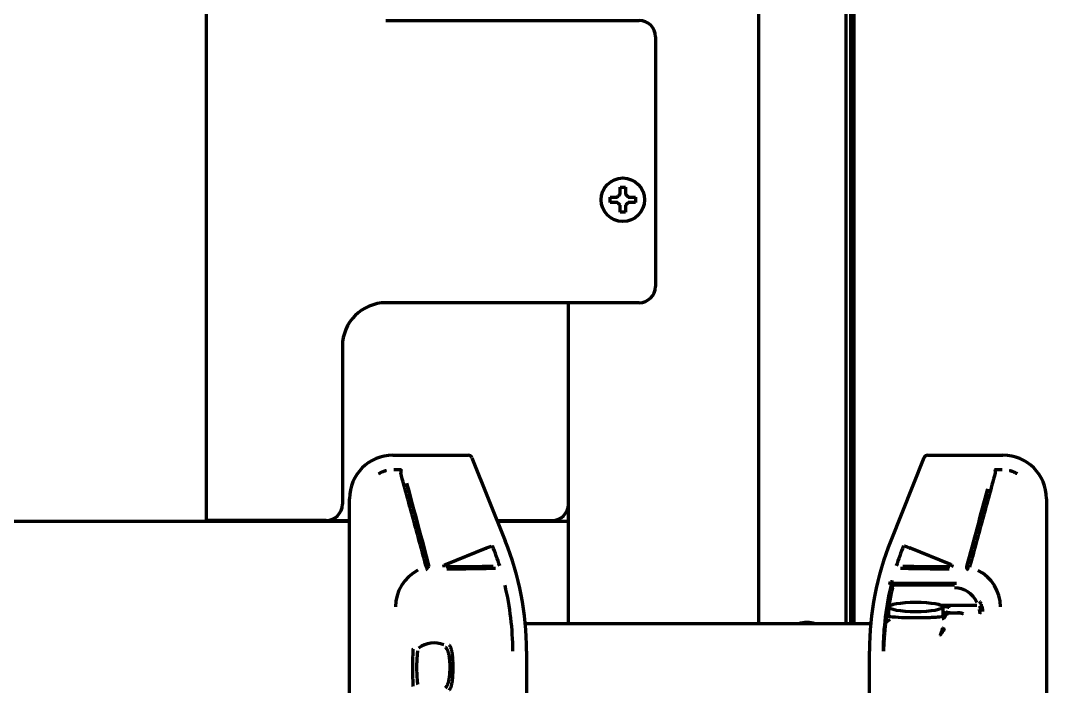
# Model space of a CAD drawing. Header units: inches. Extents: x -2898 to 7248, y 606 to 5598.
# Drawn here: x 3379.4 to 3567.8, y 4775.1 to 4897.4 of the extents above; entities that cross this region are included whole.
import ezdxf

# ---------------------------------------------------------------- set-up
doc = ezdxf.new("R2010")
doc.units = ezdxf.units.IN

msp = doc.modelspace()

# ---------------------------------------------------------------- linework, layer by layer
at = {"linetype": 'Continuous', "lineweight": 70}
for p, q in [((3413.55, 5428.85), (3413.55, 4805.55)), ((3531.05, 4786.55), (3531.05, 5344.05)), ((3515.05, 4786.55), (3515.05, 5342.05)), ((3532.55, 4786.55), (3532.55, 5081.85)), ((3531.87, 5080.85), (3531.87, 4786.55)), ((3446.55, 4897.39), (3493.05, 4897.39)), ((3496.05, 4894.39), (3496.05, 4848.55)), ((3487.75, 4864.47), (3487.75, 4864.97)), ((3492.35, 4864.97), (3492.35, 4864.47)), ((3487.75, 4863.97), (3487.75, 4864.47)), ((3492.35, 4864.47), (3492.35, 4863.97)), ((3493.05, 4845.55), (3446.55, 4845.55)), ((3480.05, 4786.55), (3480.05, 4845.55)), ((3438.55, 4837.55), (3438.55, 4808.55)), ((3447.84, 4817.55), (3461.65, 4817.55)), ((3462.34, 4817.08), (3468.45, 4801.81)), ((3545.35, 4817.08), (3539.25, 4801.81)), ((3546.05, 4817.55), (3559.86, 4817.55)), ((3439.85, 4737.55), (3439.85, 4809.56)), ((3567.85, 4809.56), (3567.85, 4737.55)), ((3439.84, 4805.4), (3100.19, 4805.4)), ((3419.55, 4805.55), (3413.55, 4805.55)), ((3435.55, 4805.55), (3419.55, 4805.55)), ((3431.05, 4805.4), (3431.05, 4805.55)), ((3435.55, 4805.55), (3439.85, 4805.55)), ((3466.95, 4805.55), (3477.05, 4805.55)), ((3480.05, 4805.4), (3467.01, 4805.4)), ((3465.02, 4800.51), (3465.91, 4800.87)), ((3457.47, 4797.49), (3465.02, 4800.51)), ((3550.23, 4797.49), (3542.67, 4800.51)), ((3539.45, 4794.04), (3551.34, 4794.04)), ((3539.66, 4793.16), (3539.56, 4793.19)), ((3550.96, 4793.66), (3539.75, 4793.66)), ((3538.85, 4789.67), (3538.85, 4788)), ((3539.12, 4790.5), (3539.02, 4790.51)), ((3539.04, 4790), (3539.21, 4790)), ((3548.48, 4790), (3555.07, 4790)), ((3548.85, 4788), (3548.85, 4789.67)), ((3538.36, 4787.56), (3538.46, 4787.47)), ((3538.57, 4787.8), (3538.73, 4788.06)), ((3538.75, 4788.09), (3538.85, 4788.14)), ((3548.94, 4788.08), (3548.93, 4788.09)), ((3549.65, 4788.55), (3549.69, 4788.55)), ((3551.53, 4788.55), (3549.74, 4788.55)), ((3551.53, 4788.59), (3551.53, 4788.55)), ((3535.57, 4786.55), (3472.12, 4786.55)), ((3472.35, 4781.57), (3472.35, 4737.55)), ((3535.35, 4737.55), (3535.35, 4781.57))]:
    msp.add_line(p, q, dxfattribs=at)
msp.add_circle((3490.05, 4864.47), 4, dxfattribs=at)
for centre, radius, start, end in [((3493.05, 4894.39), 3, 0, 90), ((3493.05, 4848.55), 3, 270, 0), ((3446.55, 4837.55), 8, 90, 180), ((3435.55, 4808.55), 3, 270, 0), ((3477.05, 4808.55), 3, 270, 0), ((3417.85, 4781.57), 51.99, 17.5022, 21.8014), ((3417.85, 4781.57), 54.5, 0, 21.8014), ((3589.85, 4781.57), 54.5, 158.1986, 180), ((3589.85, 4781.57), 51.99, 158.1986, 162.4978), ((3455.79, 4789.7), 7.5, 116.6411, 180.0036), ((3551.9, 4789.69), 7.5, 359.9972, 63.358), ((3417.85, 4781.57), 51.99, 0, 13.4408), ((3589.85, 4781.57), 51.99, 166.2035, 180), ((3589.85, 4781.57), 51.61, 166.993, 170.0221), ((3550.96, 4788.67), 4.5, 24.0059, 90.0091), ((3523.85, 4782.85), 4, 67.6631, 112.3312), ((3543.85, 4778.55), 10, 122.7612, 122.9242), ((3455.35, 4778.55), 4.53, 66.4602, 128.2829), ((3589.85, 4781.57), 51.93, 179.0499, 180)]:
    msp.add_arc(centre, radius, start, end, dxfattribs=at)
for centre, major_axis, ratio, start_param, end_param in [((3447.86, 4809.54), (-5.67, 5.67), 0.997265, 5.499157, 7.067214), ((3461.65, 4816.8), (0.031, -0.75), 0.998627, 1.910477, 3.100392), ((3546.05, 4816.8), (0.031, 0.75), 0.998627, 0.041201, 1.231116), ((3559.84, 4809.54), (5.67, 5.67), 0.997265, 5.499157, 7.067214), ((3440.82, 4779.23), (264.8, -988.25), 0.017452, 1.584217, 1.599684), ((3566.87, 4779.23), (264.8, 988.26), 0.017452, 1.542914, 1.557376), ((3542.25, 4800.68), (-0.464, 0.186), 0.00001, 3.564808, 6.265734), ((3454.03, 4796.99), (-0.483, -0.13), 0.013523, 1.457675, 3.124137), ((3454.03, 4796.99), (-0.119, 0.486), 0.112563, 1.586794, 3.119544), ((3457.63, 4797.55), (-0.483, -0.129), 0.044563, 0.01747, 1.215363), ((3550.06, 4797.55), (0.483, -0.129), 0.044565, 5.067822, 6.265715), ((3553.66, 4796.99), (0.301, -0.399), 0.999598, 3.804727, 5.400099), ((3553.66, 4796.99), (0.483, -0.13), 0.013523, 3.159048, 4.825514), ((3555.41, 4790.02), (-0.427, -0.259), 0.996672, 1.026891, 2.873747), ((3543.88, 4788.07), (-5.13, 0), 0.069756, 0.043327, 0.108267), ((3543.85, 4788.07), (5.1, 0), 0.069927, 3.25023, 4.486596), ((3543.85, 4788.07), (5.1, 0), 0.069927, 5.586769, 6.174554), ((3548.67, 4788.15), (0.427, -0.451), 0.999829, 5.524595, 6.891653), ((3543.82, 4788.07), (-5.13, 0), 0.069756, 3.033332, 3.100369), ((3549.62, 4788.12), (0.488, 0.11), 0.980935, 1.683565, 2.914946), ((3549.65, 4788.05), (0, 0.501), 0.999097, 0.000003, 1.473687), ((3549.74, 4788.05), (0, 0.501), 0.999028, 0, 1.471684), ((3549.77, 4787.92), (0.5, -0.014), 0.966696, 1.404138, 2.958996), ((3550.13, 4789.05), (0, -0.5), 0.000006, 5.863051, 6.283192), ((3538.41, 4787.17), (-0.0989, 0.0148), 0.918409, 0.044134, 1.971535), ((3538.02, 4782.43), (-0.1, 0.0017), 0.000004, 4.712397, 6.26578)]:
    msp.add_ellipse(centre, major_axis=major_axis, ratio=ratio, start_param=start_param, end_param=end_param, dxfattribs=at)
msp.add_ellipse((3543.85, 4789.67), major_axis=(5, 0), ratio=0.176327, dxfattribs=at)
for points in [[(3489.55, 4865.47), (3489.55, 4865.52), (3489.55, 4865.63), (3489.55, 4865.79), (3489.55, 4865.95), (3489.55, 4866.11), (3489.55, 4866.26), (3489.55, 4866.41), (3489.55, 4866.58), (3489.55, 4866.7), (3489.55, 4866.77)], [(3489.55, 4866.77), (3489.71, 4866.77), (3490.05, 4866.77), (3490.38, 4866.77), (3490.55, 4866.77)], [(3489.05, 4864.97), (3489.07, 4864.99), (3489.12, 4865.04), (3489.19, 4865.11), (3489.26, 4865.18), (3489.33, 4865.25), (3489.4, 4865.32), (3489.48, 4865.4), (3489.52, 4865.44), (3489.55, 4865.47)], [(3490.55, 4865.47), (3490.57, 4865.44), (3490.62, 4865.39), (3490.7, 4865.32), (3490.77, 4865.25), (3490.84, 4865.17), (3490.91, 4865.11), (3490.98, 4865.04), (3491.02, 4864.99), (3491.05, 4864.97)], [(3491.05, 4864.97), (3491.1, 4864.97), (3491.21, 4864.97), (3491.37, 4864.97), (3491.53, 4864.97), (3491.69, 4864.97), (3491.84, 4864.97), (3491.99, 4864.97), (3492.16, 4864.97), (3492.28, 4864.97), (3492.35, 4864.97)], [(3489.05, 4863.97), (3488.99, 4863.97), (3488.88, 4863.97), (3488.72, 4863.97), (3488.56, 4863.97), (3488.41, 4863.97), (3488.26, 4863.97), (3488.1, 4863.97), (3487.93, 4863.97), (3487.81, 4863.97), (3487.75, 4863.97)], [(3489.55, 4863.47), (3489.52, 4863.49), (3489.47, 4863.55), (3489.4, 4863.62), (3489.32, 4863.69), (3489.25, 4863.76), (3489.18, 4863.83), (3489.12, 4863.9), (3489.07, 4863.94), (3489.05, 4863.97)], [(3491.05, 4863.97), (3491.02, 4863.94), (3490.98, 4863.9), (3490.9, 4863.83), (3490.83, 4863.75), (3490.76, 4863.68), (3490.69, 4863.61), (3490.62, 4863.54), (3490.57, 4863.49), (3490.55, 4863.47)], [(3490.55, 4863.47), (3490.55, 4863.41), (3490.55, 4863.31), (3490.55, 4863.14), (3490.55, 4862.98), (3490.55, 4862.83), (3490.55, 4862.68), (3490.55, 4862.52), (3490.55, 4862.36), (3490.55, 4862.23), (3490.55, 4862.17)], [(3490.55, 4862.17), (3490.38, 4862.17), (3490.05, 4862.17), (3489.71, 4862.17), (3489.55, 4862.17)], [(3449.37, 4814.86), (3449.15, 4814.86), (3448.71, 4814.87), (3448.25, 4814.87), (3448.01, 4814.87)], [(3453.98, 4796.96), (3453.59, 4798.38), (3452.82, 4801.23), (3451.64, 4805.55), (3450.45, 4809.91), (3449.65, 4812.84), (3449.25, 4814.31)], [(3558.44, 4814.31), (3558.04, 4812.84), (3557.24, 4809.91), (3556.05, 4805.55), (3554.88, 4801.23), (3554.1, 4798.38), (3553.71, 4796.96)], [(3559.68, 4814.87), (3559.45, 4814.87), (3558.99, 4814.87), (3558.54, 4814.86), (3558.32, 4814.86)], [(3539.68, 4793.75), (3539.6, 4793.84), (3539.53, 4793.94), (3539.45, 4794.04)], [(3555.89, 4790.16), (3555.85, 4790.22), (3555.78, 4790.34), (3555.66, 4790.52), (3555.57, 4790.64), (3555.53, 4790.7)], [(3538.34, 4787.41), (3538.34, 4787.44), (3538.35, 4787.49), (3538.36, 4787.54), (3538.36, 4787.56)], [(3538.46, 4787.47), (3538.46, 4787.5), (3538.47, 4787.56), (3538.48, 4787.61), (3538.49, 4787.64), (3538.49, 4787.65), (3538.49, 4787.66)], [(3538.57, 4787.8), (3538.57, 4787.79), (3538.55, 4787.78), (3538.53, 4787.77)], [(3538.64, 4788.93), (3538.65, 4788.96), (3538.66, 4788.99), (3538.67, 4789.02)], [(3538.73, 4788.08), (3538.74, 4788.07), (3538.75, 4788.06), (3538.75, 4788.05)], [(3548.92, 4788.1), (3548.93, 4788.09), (3548.93, 4788.09), (3548.93, 4788.09)], [(3548.94, 4788.05), (3548.95, 4788.06), (3548.96, 4788.07), (3548.96, 4788.08)], [(3549.06, 4788.82), (3549.06, 4788.84), (3549.05, 4788.86), (3549.05, 4788.87)], [(3537.92, 4782.43), (3537.93, 4782.72), (3537.94, 4783.27), (3537.97, 4784.02), (3538.01, 4784.68), (3538.05, 4785.25), (3538.1, 4785.73), (3538.14, 4786.13), (3538.17, 4786.45), (3538.2, 4786.68), (3538.22, 4786.85), (3538.24, 4786.96), (3538.25, 4787.02), (3538.26, 4787.03), (3538.26, 4787.04)], [(3538.28, 4787.05), (3538.28, 4787.05), (3538.29, 4787.06), (3538.29, 4787.07), (3538.29, 4787.1), (3538.3, 4787.14), (3538.3, 4787.16), (3538.31, 4787.18)], [(3538.31, 4787.18), (3538.31, 4787.2), (3538.32, 4787.25), (3538.33, 4787.33), (3538.34, 4787.39), (3538.34, 4787.41)], [(3538.44, 4787.32), (3538.44, 4787.35), (3538.45, 4787.4), (3538.46, 4787.45), (3538.46, 4787.47)], [(3538.44, 4786.96), (3538.52, 4787.01), (3538.6, 4787.06), (3538.69, 4787.11)]]:
    msp.add_open_spline(points, degree=3, dxfattribs=at)
for points, degree, knots in [([(3490.55, 4866.77), (3490.55, 4866.56), (3490.55, 4866.36), (3490.55, 4866.03), (3490.55, 4865.92), (3490.55, 4865.7), (3490.55, 4865.58), (3490.55, 4865.47)], 3, [0, 0, 0, 0, 0.5, 0.5, 0.75, 0.75, 1, 1, 1, 1]), ([(3487.75, 4864.97), (3487.95, 4864.97), (3488.16, 4864.97), (3488.48, 4864.97), (3488.59, 4864.97), (3488.82, 4864.97), (3488.93, 4864.97), (3489.05, 4864.97)], 3, [0, 0, 0, 0, 0.5, 0.5, 0.75, 0.75, 1, 1, 1, 1]), ([(3489.55, 4862.17), (3489.55, 4862.37), (3489.55, 4862.58), (3489.55, 4862.91), (3489.55, 4863.02), (3489.55, 4863.24), (3489.55, 4863.35), (3489.55, 4863.47)], 3, [0, 0, 0, 0, 0.5, 0.5, 0.75, 0.75, 1, 1, 1, 1]), ([(3492.35, 4863.97), (3492.14, 4863.97), (3491.93, 4863.97), (3491.61, 4863.97), (3491.5, 4863.97), (3491.28, 4863.97), (3491.16, 4863.97), (3491.05, 4863.97)], 3, [0, 0, 0, 0, 0.5, 0.5, 0.75, 0.75, 1, 1, 1, 1]), ([(3446.61, 4814.7), (3446.61, 4814.7), (3446.6, 4814.7), (3446.57, 4814.69), (3446.54, 4814.68), (3446.51, 4814.68), (3446.47, 4814.67), (3446.44, 4814.66), (3446.41, 4814.65), (3446.38, 4814.64), (3446.34, 4814.63), (3446.31, 4814.62), (3446.28, 4814.61), (3446.25, 4814.6), (3446.22, 4814.59), (3446.18, 4814.57), (3446.15, 4814.56), (3446.12, 4814.55), (3446.09, 4814.54), (3446.06, 4814.53), (3446.03, 4814.52), (3446, 4814.51), (3445.96, 4814.49), (3445.93, 4814.48), (3445.9, 4814.47), (3445.87, 4814.46), (3445.84, 4814.44), (3445.81, 4814.43), (3445.78, 4814.42), (3445.75, 4814.4), (3445.72, 4814.39), (3445.69, 4814.38), (3445.66, 4814.36), (3445.63, 4814.35), (3445.6, 4814.33), (3445.57, 4814.32), (3445.54, 4814.3), (3445.51, 4814.29), (3445.48, 4814.27), (3445.45, 4814.26), (3445.42, 4814.24), (3445.4, 4814.23), (3445.37, 4814.21), (3445.34, 4814.2), (3445.31, 4814.18), (3445.28, 4814.17), (3445.26, 4814.15), (3445.25, 4814.15)], 3, [0, 0, 0, 0, 0.005015, 0.028175, 0.05131, 0.074419, 0.097503, 0.120562, 0.143595, 0.166602, 0.189585, 0.212542, 0.235473, 0.25838, 0.281261, 0.304118, 0.326949, 0.349755, 0.372537, 0.395294, 0.418026, 0.440734, 0.463417, 0.486075, 0.508709, 0.531318, 0.553901, 0.57646, 0.598992, 0.621499, 0.64398, 0.666435, 0.688864, 0.711266, 0.733641, 0.75599, 0.778311, 0.800606, 0.822873, 0.845112, 0.867324, 0.889507, 0.911663, 0.93379, 0.955889, 0.977959, 1, 1, 1, 1]), ([(3449.37, 4814.86), (3449.37, 4814.86), (3449.37, 4814.86), (3449.36, 4814.86), (3449.36, 4814.86), (3449.36, 4814.86), (3449.36, 4814.85), (3449.35, 4814.85), (3449.35, 4814.85), (3449.35, 4814.85), (3449.35, 4814.84), (3449.34, 4814.84), (3449.34, 4814.84), (3449.34, 4814.83), (3449.34, 4814.83), (3449.33, 4814.83), (3449.33, 4814.82), (3449.33, 4814.82), (3449.33, 4814.81), (3449.32, 4814.8), (3449.31, 4814.79), (3449.3, 4814.76), (3449.29, 4814.73), (3449.28, 4814.69), (3449.28, 4814.65), (3449.27, 4814.61), (3449.26, 4814.56), (3449.26, 4814.52), (3449.26, 4814.5), (3449.26, 4814.48), (3449.25, 4814.46), (3449.25, 4814.44), (3449.25, 4814.42), (3449.25, 4814.4), (3449.25, 4814.38), (3449.25, 4814.36), (3449.25, 4814.34), (3449.25, 4814.32), (3449.25, 4814.31)], 3, [0, 0, 0, 0, 0.014233, 0.028379, 0.042448, 0.056447, 0.070385, 0.08427, 0.098111, 0.111917, 0.125697, 0.13946, 0.153216, 0.166973, 0.180741, 0.194529, 0.208347, 0.222203, 0.236108, 0.25007, 0.311115, 0.372699, 0.435479, 0.500026, 0.55846, 0.619456, 0.683242, 0.749971, 0.771354, 0.793527, 0.8165, 0.840277, 0.864865, 0.890265, 0.91648, 0.94351, 0.971351, 1, 1, 1, 1]), ([(3562.44, 4814.15), (3562.43, 4814.16), (3562.41, 4814.17), (3562.38, 4814.19), (3562.34, 4814.2), (3562.31, 4814.22), (3562.28, 4814.24), (3562.25, 4814.26), (3562.21, 4814.27), (3562.18, 4814.29), (3562.15, 4814.31), (3562.11, 4814.32), (3562.08, 4814.34), (3562.05, 4814.36), (3562.01, 4814.37), (3561.98, 4814.39), (3561.94, 4814.4), (3561.91, 4814.42), (3561.88, 4814.43), (3561.84, 4814.45), (3561.81, 4814.46), (3561.77, 4814.48), (3561.74, 4814.49), (3561.7, 4814.5), (3561.67, 4814.52), (3561.63, 4814.53), (3561.59, 4814.54), (3561.56, 4814.56), (3561.52, 4814.57), (3561.49, 4814.58), (3561.45, 4814.59), (3561.41, 4814.61), (3561.38, 4814.62), (3561.34, 4814.63), (3561.3, 4814.64), (3561.27, 4814.65), (3561.23, 4814.66), (3561.19, 4814.67), (3561.16, 4814.68), (3561.12, 4814.69), (3561.09, 4814.7), (3561.08, 4814.7), (3561.08, 4814.7)], 3, [0, 0, 0, 0, 0.024984, 0.050005, 0.075063, 0.100157, 0.125287, 0.150454, 0.175656, 0.200893, 0.226166, 0.251473, 0.276815, 0.302192, 0.327602, 0.353046, 0.378524, 0.404035, 0.429579, 0.455156, 0.480765, 0.506407, 0.53208, 0.557785, 0.583522, 0.60929, 0.63509, 0.660921, 0.686785, 0.712681, 0.738609, 0.76457, 0.790563, 0.816588, 0.842646, 0.868736, 0.894859, 0.921015, 0.947204, 0.973425, 0.99968, 1, 1, 1, 1]), ([(3465.91, 4800.87), (3465.92, 4800.86), (3465.92, 4800.85), (3465.93, 4800.83), (3465.93, 4800.82), (3465.94, 4800.81)], 3, [0, 0, 0, 0, 0.502212, 0.502212, 1, 1, 1, 1]), ([(3541.76, 4800.81), (3541.76, 4800.82), (3541.77, 4800.83), (3541.77, 4800.85), (3541.78, 4800.86), (3541.78, 4800.87)], 3, [0, 0, 0, 0, 0.502213, 0.502213, 1, 1, 1, 1]), ([(3465.02, 4800.51), (3465.03, 4800.5), (3465.03, 4800.49), (3465.04, 4800.47), (3465.04, 4800.46), (3465.05, 4800.45)], 3, [0, 0, 0, 0, 0.502197, 0.502197, 1, 1, 1, 1]), ([(3542.65, 4800.45), (3542.65, 4800.46), (3542.65, 4800.47), (3542.66, 4800.49), (3542.67, 4800.5), (3542.67, 4800.51)], 3, [0, 0, 0, 0, 0.502213, 0.502213, 1, 1, 1, 1]), ([(3457.26, 4796.99), (3457.25, 4797.06), (3457.23, 4797.13), (3457.19, 4797.28), (3457.17, 4797.35), (3457.15, 4797.42)], 3, [0, 0, 0, 0, 0.50115, 0.50115, 1, 1, 1, 1]), ([(3466.25, 4797.12), (3466.14, 4797.11), (3466.03, 4797.11), (3465.86, 4797.1), (3465.77, 4797.1), (3465.67, 4797.1), (3465.61, 4797.1), (3465.58, 4797.1), (3465.29, 4797.09), (3465.01, 4797.09), (3464.42, 4797.08), (3464.1, 4797.07), (3463.44, 4797.07), (3463.08, 4797.06), (3462.62, 4797.06), (3462.52, 4797.06), (3462.38, 4797.06), (3462.33, 4797.06), (3462.23, 4797.06), (3461.99, 4797.05), (3461.74, 4797.05), (3461.14, 4797.05), (3460.72, 4797.05), (3460.19, 4797.05), (3460.08, 4797.05), (3459.86, 4797.05), (3459.75, 4797.05), (3459.42, 4797.05), (3458.97, 4797.05), (3458.52, 4797.05), (3458.17, 4797.05), (3458.05, 4797.05), (3457.82, 4797.05), (3457.7, 4797.05), (3457.59, 4797.05)], 3, [0, 0, 0, 0, 0.0625, 0.0625, 0.09375, 0.109375, 0.109375, 0.125, 0.125, 0.25, 0.25, 0.375, 0.375, 0.5, 0.5, 0.53125, 0.53125, 0.546875, 0.546875, 0.5625, 0.625, 0.625, 0.75, 0.75, 0.78125, 0.78125, 0.8125, 0.8125, 0.875, 0.9375, 0.9375, 0.96875, 0.96875, 1, 1, 1, 1]), ([(3550.11, 4797.05), (3549.64, 4797.05), (3549.18, 4797.05), (3548.28, 4797.05), (3547.84, 4797.05), (3546.99, 4797.05), (3546.57, 4797.05), (3546.07, 4797.05), (3545.92, 4797.05), (3545.77, 4797.05), (3545.67, 4797.05), (3545.62, 4797.06), (3545.38, 4797.06), (3545.19, 4797.06), (3544.63, 4797.06), (3544.27, 4797.07), (3543.6, 4797.07), (3543.28, 4797.08), (3542.84, 4797.08), (3542.69, 4797.09), (3542.48, 4797.09), (3542.41, 4797.09), (3542.28, 4797.09), (3542.21, 4797.1), (3542.09, 4797.1), (3542.02, 4797.1), (3541.9, 4797.1), (3541.84, 4797.1), (3541.66, 4797.11), (3541.55, 4797.11), (3541.44, 4797.12)], 3, [0, 0, 0, 0, 0.125, 0.125, 0.25, 0.25, 0.375, 0.375, 0.40625, 0.421875, 0.421875, 0.4375, 0.4375, 0.5, 0.5, 0.625, 0.625, 0.75, 0.75, 0.8125, 0.8125, 0.84375, 0.84375, 0.875, 0.875, 0.90625, 0.90625, 0.9375, 0.9375, 1, 1, 1, 1]), ([(3550.55, 4797.42), (3550.53, 4797.35), (3550.51, 4797.28), (3550.47, 4797.13), (3550.45, 4797.06), (3550.43, 4796.99)], 3, [0, 0, 0, 0, 0.501162, 0.501162, 1, 1, 1, 1]), ([(3466.68, 4796.75), (3466.57, 4796.75), (3466.46, 4796.75), (3466.28, 4796.74), (3466.18, 4796.74), (3466.09, 4796.73), (3466.02, 4796.73), (3465.99, 4796.73), (3465.69, 4796.72), (3465.4, 4796.72), (3464.79, 4796.7), (3464.46, 4796.69), (3463.77, 4796.68), (3463.4, 4796.68), (3462.92, 4796.67), (3462.82, 4796.67), (3462.67, 4796.66), (3462.62, 4796.66), (3462.52, 4796.66), (3462.27, 4796.66), (3462.02, 4796.66), (3461.39, 4796.65), (3460.97, 4796.64), (3460.09, 4796.63), (3459.18, 4796.63), (3458.23, 4796.62), (3457.75, 4796.62)], 3, [0, 0, 0, 0, 0.0625, 0.0625, 0.09375, 0.109375, 0.109375, 0.125, 0.125, 0.25, 0.25, 0.375, 0.375, 0.5, 0.5, 0.53125, 0.53125, 0.546875, 0.546875, 0.5625, 0.625, 0.625, 0.75, 0.75, 0.875, 1, 1, 1, 1]), ([(3549.95, 4796.62), (3549.46, 4796.62), (3548.98, 4796.62), (3548.06, 4796.63), (3547.61, 4796.63), (3546.73, 4796.64), (3546.3, 4796.65), (3545.78, 4796.65), (3545.62, 4796.66), (3545.47, 4796.66), (3545.37, 4796.66), (3545.32, 4796.66), (3545.06, 4796.66), (3544.87, 4796.67), (3544.29, 4796.68), (3543.92, 4796.68), (3543.23, 4796.69), (3542.91, 4796.7), (3542.44, 4796.71), (3542.3, 4796.72), (3542.08, 4796.72), (3542.01, 4796.72), (3541.91, 4796.73), (3541.87, 4796.73), (3541.8, 4796.73), (3541.77, 4796.73), (3541.47, 4796.74), (3541.23, 4796.75), (3541.01, 4796.75)], 3, [0, 0, 0, 0, 0.125, 0.125, 0.25, 0.25, 0.375, 0.375, 0.40625, 0.421875, 0.421875, 0.4375, 0.4375, 0.5, 0.5, 0.625, 0.625, 0.75, 0.75, 0.8125, 0.8125, 0.84375, 0.84375, 0.859375, 0.859375, 0.875, 0.875, 1, 1, 1, 1]), ([(3538.87, 4794.1), (3538.88, 4794.1), (3538.89, 4794.09), (3538.9, 4794.09), (3538.91, 4794.09), (3538.93, 4794.08), (3538.95, 4794.08), (3539, 4794.07), (3539.03, 4794.06), (3539.08, 4794.04), (3539.11, 4794.03), (3539.15, 4794.02), (3539.16, 4794.02), (3539.19, 4794.01), (3539.2, 4794.01), (3539.23, 4794), (3539.25, 4794), (3539.28, 4793.99), (3539.29, 4793.99), (3539.3, 4793.98), (3539.31, 4793.98), (3539.33, 4793.98), (3539.34, 4793.97), (3539.35, 4793.97), (3539.35, 4793.97), (3539.35, 4793.97), (3539.36, 4793.97), (3539.36, 4793.97)], 3, [0, 0, 0, 0, 0.03125, 0.03125, 0.0625, 0.0625, 0.125, 0.125, 0.25, 0.25, 0.375, 0.375, 0.4375, 0.4375, 0.5, 0.5, 0.625, 0.625, 0.6875, 0.6875, 0.75, 0.75, 0.875, 0.875, 0.9375, 0.9375, 1, 1, 1, 1]), ([(3539.65, 4793.59), (3539.63, 4793.63), (3539.6, 4793.66), (3539.55, 4793.72), (3539.53, 4793.75), (3539.48, 4793.81), (3539.45, 4793.84), (3539.4, 4793.9), (3539.38, 4793.94), (3539.36, 4793.97)], 3, [0, 0, 0, 0, 0.25, 0.25, 0.5, 0.5, 0.75, 0.75, 1, 1, 1, 1]), ([(3539.44, 4794.54), (3539.44, 4794.53), (3539.44, 4794.52), (3539.44, 4794.51), (3539.44, 4794.5), (3539.44, 4794.47), (3539.44, 4794.46), (3539.44, 4794.41), (3539.44, 4794.38), (3539.44, 4794.33), (3539.44, 4794.32), (3539.44, 4794.29), (3539.44, 4794.26), (3539.44, 4794.24), (3539.44, 4794.21), (3539.44, 4794.2), (3539.44, 4794.17), (3539.44, 4794.15), (3539.44, 4794.12), (3539.44, 4794.11), (3539.44, 4794.09), (3539.44, 4794.09), (3539.44, 4794.07), (3539.45, 4794.06), (3539.45, 4794.05), (3539.45, 4794.04), (3539.45, 4794.04), (3539.45, 4794.04), (3539.45, 4794.04)], 3, [0, 0, 0, 0, 0.03125, 0.03125, 0.0625, 0.0625, 0.125, 0.125, 0.25, 0.25, 0.3125, 0.3125, 0.375, 0.4375, 0.4375, 0.5, 0.5, 0.625, 0.625, 0.6875, 0.6875, 0.75, 0.75, 0.875, 0.875, 0.9375, 0.9375, 1, 1, 1, 1]), ([(3539.56, 4793.19), (3539.57, 4793.2), (3539.57, 4793.24), (3539.59, 4793.29), (3539.6, 4793.34), (3539.61, 4793.4), (3539.62, 4793.45), (3539.63, 4793.5), (3539.64, 4793.55), (3539.65, 4793.58), (3539.65, 4793.59), (3539.65, 4793.59), (3539.65, 4793.59)], 3, [0, 0, 0, 0, 0.111105, 0.222209, 0.333314, 0.444418, 0.555523, 0.666628, 0.777732, 0.888837, 0.999941, 1, 1, 1, 1]), ([(3538.67, 4789.02), (3538.67, 4789.03), (3538.67, 4789.04), (3538.68, 4789.06), (3538.69, 4789.09), (3538.69, 4789.13), (3538.71, 4789.18), (3538.72, 4789.24), (3538.73, 4789.31), (3538.75, 4789.39), (3538.77, 4789.48), (3538.78, 4789.57), (3538.81, 4789.67), (3538.83, 4789.76), (3538.84, 4789.84), (3538.86, 4789.89), (3538.87, 4789.92), (3538.87, 4789.94), (3538.87, 4789.94), (3538.87, 4789.94), (3538.87, 4789.94)], 3, [0, 0, 0, 0, 0.062495, 0.12499, 0.187484, 0.249979, 0.312474, 0.374969, 0.437464, 0.499959, 0.562453, 0.624948, 0.687443, 0.749938, 0.812433, 0.874927, 0.937422, 0.999917, 0.999917, 1, 1, 1, 1]), ([(3538.87, 4789.94), (3538.88, 4789.95), (3538.88, 4789.97), (3538.9, 4790), (3538.9, 4790.01), (3538.91, 4790.04), (3538.92, 4790.05), (3538.93, 4790.08), (3538.94, 4790.1), (3538.94, 4790.11)], 3, [0, 0, 0, 0, 0.25, 0.25, 0.5, 0.5, 0.75, 0.75, 1, 1, 1, 1]), ([(3538.94, 4790.11), (3538.94, 4790.11), (3538.94, 4790.11), (3538.94, 4790.11), (3538.95, 4790.12), (3538.95, 4790.14), (3538.95, 4790.16), (3538.96, 4790.2), (3538.97, 4790.26), (3538.99, 4790.33), (3539, 4790.42), (3539.01, 4790.48), (3539.02, 4790.51)], 3, [0, 0, 0, 0, 0.000048, 0.000048, 0.125042, 0.250036, 0.37503, 0.500024, 0.625018, 0.750012, 0.875006, 1, 1, 1, 1]), ([(3548.66, 4789.83), (3548.74, 4789.82), (3549.16, 4789.78), (3549.64, 4789.71), (3549.92, 4789.63), (3549.94, 4789.59)], 2, [0, 0, 0, 0.073395, 0.382263, 0.691132, 1, 1, 1]), ([(3556.16, 4788.86), (3556.16, 4788.87), (3556.16, 4788.88), (3556.15, 4788.9), (3556.15, 4788.92), (3556.15, 4788.95), (3556.15, 4788.97), (3556.15, 4788.99), (3556.15, 4789.01), (3556.15, 4789.03), (3556.15, 4789.05), (3556.14, 4789.07), (3556.14, 4789.09), (3556.14, 4789.11), (3556.14, 4789.13), (3556.14, 4789.15), (3556.14, 4789.16), (3556.13, 4789.18), (3556.13, 4789.2), (3556.13, 4789.22), (3556.13, 4789.23), (3556.13, 4789.25), (3556.12, 4789.27), (3556.12, 4789.29), (3556.12, 4789.3), (3556.12, 4789.32), (3556.12, 4789.33), (3556.11, 4789.35), (3556.11, 4789.36), (3556.11, 4789.38), (3556.11, 4789.39), (3556.1, 4789.41), (3556.1, 4789.42), (3556.1, 4789.44), (3556.1, 4789.45), (3556.09, 4789.47), (3556.09, 4789.48), (3556.09, 4789.49), (3556.09, 4789.51), (3556.08, 4789.52), (3556.08, 4789.53), (3556.08, 4789.55), (3556.08, 4789.56), (3556.07, 4789.57), (3556.07, 4789.58), (3556.07, 4789.59), (3556.07, 4789.6), (3556.06, 4789.62), (3556.06, 4789.63), (3556.06, 4789.64), (3556.06, 4789.65), (3556.05, 4789.66), (3556.05, 4789.67), (3556.05, 4789.68), (3556.05, 4789.69), (3556.04, 4789.7), (3556.04, 4789.71), (3556.04, 4789.72), (3556.04, 4789.73), (3556.03, 4789.75), (3556.03, 4789.76), (3556.03, 4789.78), (3556.03, 4789.78)], 3, [0, 0, 0, 0, 0.01933, 0.03855, 0.05766, 0.076661, 0.095553, 0.114335, 0.133008, 0.151571, 0.170025, 0.18837, 0.206606, 0.224733, 0.242752, 0.260662, 0.278463, 0.296157, 0.313742, 0.331219, 0.348588, 0.365849, 0.383002, 0.400048, 0.416986, 0.433816, 0.450539, 0.467155, 0.483663, 0.500064, 0.516357, 0.532544, 0.548623, 0.564596, 0.580461, 0.59622, 0.611872, 0.627417, 0.642856, 0.658188, 0.673414, 0.688533, 0.703545, 0.718452, 0.733252, 0.747946, 0.762534, 0.777015, 0.791391, 0.80566, 0.819824, 0.833882, 0.847833, 0.861679, 0.875419, 0.889054, 0.902582, 0.916005, 0.929322, 0.942534, 0.990751, 1, 1, 1, 1]), ([(3538.36, 4787.56), (3538.37, 4787.6), (3538.37, 4787.66), (3538.38, 4787.72), (3538.39, 4787.75), (3538.39, 4787.77), (3538.39, 4787.77), (3538.39, 4787.77), (3538.39, 4787.77)], 3, [0, 0, 0, 0, 0.249874, 0.499749, 0.749623, 0.999497, 0.999497, 1, 1, 1, 1]), ([(3538.39, 4787.77), (3538.4, 4787.78), (3538.4, 4787.79), (3538.41, 4787.82), (3538.42, 4787.83), (3538.42, 4787.84)], 3, [0, 0, 0, 0, 0.5, 0.5, 1, 1, 1, 1]), ([(3538.42, 4787.84), (3538.44, 4787.96), (3538.48, 4788.2), (3538.54, 4788.51), (3538.59, 4788.76), (3538.62, 4788.88), (3538.64, 4788.93)], 3, [0, 0, 0, 0, 0.249997, 0.499998, 0.749999, 1, 1, 1, 1]), ([(3538.43, 4787.79), (3538.43, 4787.79), (3538.43, 4787.79), (3538.43, 4787.8), (3538.43, 4787.8), (3538.42, 4787.8), (3538.42, 4787.81), (3538.42, 4787.81), (3538.42, 4787.81), (3538.42, 4787.81), (3538.42, 4787.82), (3538.42, 4787.82), (3538.42, 4787.82), (3538.42, 4787.82), (3538.42, 4787.82), (3538.42, 4787.82), (3538.42, 4787.82), (3538.42, 4787.83), (3538.42, 4787.83), (3538.42, 4787.83), (3538.42, 4787.83), (3538.42, 4787.83), (3538.42, 4787.83), (3538.42, 4787.83), (3538.42, 4787.84), (3538.42, 4787.84), (3538.42, 4787.84), (3538.42, 4787.84), (3538.42, 4787.84)], 3, [0, 0, 0, 0, 0.087775, 0.167542, 0.239322, 0.303148, 0.359064, 0.407136, 0.447472, 0.480253, 0.505822, 0.538406, 0.5705, 0.602112, 0.633252, 0.663928, 0.694152, 0.723932, 0.753281, 0.782208, 0.810726, 0.838848, 0.866586, 0.893953, 0.920963, 0.947631, 0.973971, 1, 1, 1, 1]), ([(3538.43, 4787.79), (3538.43, 4787.78), (3538.43, 4787.78), (3538.44, 4787.78), (3538.44, 4787.78), (3538.44, 4787.77), (3538.44, 4787.77), (3538.45, 4787.77), (3538.45, 4787.76), (3538.45, 4787.76), (3538.45, 4787.76), (3538.46, 4787.76), (3538.46, 4787.76), (3538.47, 4787.75), (3538.47, 4787.75), (3538.48, 4787.75), (3538.48, 4787.75), (3538.49, 4787.75), (3538.49, 4787.75), (3538.51, 4787.75), (3538.51, 4787.75), (3538.52, 4787.76), (3538.53, 4787.76), (3538.53, 4787.77)], 3, [0, 0, 0, 0, 0.015625, 0.015625, 0.03125, 0.03125, 0.0625, 0.0625, 0.09375, 0.09375, 0.125, 0.125, 0.1875, 0.1875, 0.25, 0.25, 0.375, 0.375, 0.5, 0.5, 0.75, 0.75, 1, 1, 1, 1]), ([(3538.52, 4788.32), (3538.52, 4788.33), (3538.52, 4788.34), (3538.54, 4788.41), (3538.55, 4788.46), (3538.56, 4788.54), (3538.57, 4788.58), (3538.58, 4788.62)], 3, [0, 0, 0, 0, 0.108625, 0.108625, 0.574825, 0.574825, 1, 1, 1, 1]), ([(3542.71, 4787.72), (3542.89, 4787.72), (3543.08, 4787.72), (3543.46, 4787.71), (3543.65, 4787.71), (3543.85, 4787.71)], 3, [0, 0, 0, 0, 0.5, 0.5, 1, 1, 1, 1]), ([(3543.85, 4787.71), (3544.03, 4787.71), (3544.22, 4787.71), (3544.59, 4787.72), (3544.77, 4787.72), (3545.13, 4787.73), (3545.31, 4787.73), (3545.53, 4787.73), (3545.58, 4787.74), (3545.66, 4787.74), (3545.79, 4787.74), (3545.92, 4787.74), (3546.17, 4787.75), (3546.34, 4787.76), (3546.65, 4787.77), (3546.81, 4787.78), (3546.99, 4787.79), (3547.03, 4787.79), (3547.1, 4787.8), (3547.21, 4787.8), (3547.31, 4787.81), (3547.51, 4787.82), (3547.64, 4787.83), (3547.76, 4787.84)], 3, [0, 0, 0, 0, 0.125, 0.125, 0.25, 0.25, 0.375, 0.375, 0.40625, 0.40625, 0.4375, 0.5, 0.5, 0.625, 0.625, 0.75, 0.75, 0.78125, 0.78125, 0.8125, 0.875, 0.875, 1, 1, 1, 1]), ([(3548.96, 4788.06), (3549.01, 4788.07), (3549.06, 4788.09), (3549.11, 4788.12), (3549.12, 4788.12)], 2, [0, 0, 0, 0.500233, 0.75035, 1, 1, 1]), ([(3549.06, 4788.82), (3549.06, 4788.81), (3549.06, 4788.78), (3549.06, 4788.73), (3549.06, 4788.7), (3549.06, 4788.65), (3549.06, 4788.63), (3549.06, 4788.59), (3549.06, 4788.57), (3549.06, 4788.52), (3549.06, 4788.5), (3549.06, 4788.46), (3549.06, 4788.44), (3549.06, 4788.42), (3549.06, 4788.41), (3549.06, 4788.4), (3549.06, 4788.39)], 3, [0, 0, 0, 0, 0.25, 0.25, 0.5, 0.5, 0.625, 0.625, 0.75, 0.75, 0.875, 0.875, 0.9375, 0.96875, 0.96875, 1, 1, 1, 1]), ([(3550.13, 4788.59), (3550.1, 4788.59), (3550.06, 4788.59), (3550, 4788.6), (3549.97, 4788.6), (3549.91, 4788.6), (3549.88, 4788.61), (3549.83, 4788.61), (3549.8, 4788.61), (3549.75, 4788.62), (3549.73, 4788.63), (3549.69, 4788.63), (3549.67, 4788.64), (3549.61, 4788.65), (3549.57, 4788.66), (3549.51, 4788.67), (3549.48, 4788.68), (3549.45, 4788.69), (3549.44, 4788.7), (3549.44, 4788.7)], 3, [0, 0, 0, 0, 0.09463, 0.09463, 0.18926, 0.18926, 0.283889, 0.283889, 0.378519, 0.378519, 0.473149, 0.473149, 0.567779, 0.567779, 0.757038, 0.757038, 0.946298, 0.946298, 1, 1, 1, 1]), ([(3549.46, 4788.58), (3549.49, 4788.58), (3549.52, 4788.57), (3549.56, 4788.56), (3549.58, 4788.55), (3549.61, 4788.55), (3549.63, 4788.55), (3549.65, 4788.55)], 3, [0, 0, 0, 0, 0.5, 0.5, 0.75, 0.75, 1, 1, 1, 1]), ([(3552.57, 4788.43), (3552.57, 4788.43), (3552.53, 4788.44), (3552.46, 4788.47), (3552.34, 4788.5), (3552.23, 4788.53), (3552.11, 4788.55), (3552, 4788.57), (3551.91, 4788.57), (3551.84, 4788.58), (3551.8, 4788.58), (3551.76, 4788.59), (3551.73, 4788.59), (3551.7, 4788.59), (3551.66, 4788.59), (3551.62, 4788.59), (3551.57, 4788.59), (3551.54, 4788.59), (3551.53, 4788.59)], 3, [0, 0, 0, 0, 0.000059, 0.132051, 0.251205, 0.363862, 0.491337, 0.579126, 0.661179, 0.737452, 0.763103, 0.790798, 0.820541, 0.852335, 0.886181, 0.922079, 0.960023, 1, 1, 1, 1]), ([(3552.43, 4788.4), (3552.43, 4788.4), (3552.39, 4788.42), (3552.31, 4788.45), (3552.17, 4788.49), (3552.07, 4788.51), (3551.99, 4788.52), (3551.96, 4788.52), (3551.92, 4788.53), (3551.88, 4788.53), (3551.85, 4788.53), (3551.81, 4788.54), (3551.77, 4788.54), (3551.73, 4788.54), (3551.69, 4788.54), (3551.65, 4788.55), (3551.61, 4788.55), (3551.57, 4788.55), (3551.54, 4788.55), (3551.53, 4788.55)], 3, [0, 0, 0, 0, 0.000004, 0.17123, 0.332846, 0.488044, 0.52622, 0.564458, 0.6028, 0.641285, 0.679952, 0.718839, 0.757981, 0.797413, 0.837166, 0.877273, 0.917763, 0.958663, 1, 1, 1, 1]), ([(3555.66, 4788.41), (3555.66, 4788.42), (3555.65, 4788.45), (3555.65, 4788.49), (3555.65, 4788.54), (3555.65, 4788.58), (3555.64, 4788.62), (3555.64, 4788.67), (3555.63, 4788.71), (3555.63, 4788.75), (3555.62, 4788.79), (3555.61, 4788.84), (3555.61, 4788.89), (3555.6, 4788.94), (3555.59, 4788.99), (3555.57, 4789.05), (3555.56, 4789.11), (3555.55, 4789.15), (3555.54, 4789.18), (3555.54, 4789.19)], 3, [0, 0, 0, 0, 0.04305, 0.087212, 0.132486, 0.178874, 0.226377, 0.274994, 0.324728, 0.375578, 0.427546, 0.480632, 0.543095, 0.612699, 0.689444, 0.77333, 0.864358, 0.962528, 1, 1, 1, 1]), ([(3538.02, 4782.43), (3538.03, 4782.54), (3538.04, 4782.93), (3538.07, 4783.58), (3538.12, 4784.32), (3538.17, 4784.96), (3538.22, 4785.5), (3538.27, 4785.95), (3538.31, 4786.3), (3538.35, 4786.57), (3538.37, 4786.75), (3538.39, 4786.87), (3538.41, 4786.93), (3538.41, 4786.94), (3538.41, 4786.94)], 3, [0, 0, 0, 0, 0.055778, 0.193635, 0.31794, 0.429921, 0.530786, 0.62174, 0.70352, 0.777177, 0.843619, 0.903584, 0.957821, 1, 1, 1, 1]), ([(3538.69, 4787.11), (3538.65, 4787.09), (3538.61, 4787.08), (3538.53, 4787.07), (3538.48, 4787.07), (3538.43, 4787.08)], 3, [0, 0, 0, 0, 0.5, 0.5, 1, 1, 1, 1]), ([(3538.44, 4786.96), (3538.44, 4786.96), (3538.44, 4786.96), (3538.43, 4786.97), (3538.43, 4786.98), (3538.43, 4787.01), (3538.43, 4787.04), (3538.43, 4787.08)], 3, [0, 0, 0, 0, 0.25, 0.25, 0.5, 0.5, 1, 1, 1, 1]), ([(3538.69, 4787.11), (3538.76, 4787.16), (3538.84, 4787.2), (3538.99, 4787.28), (3539.08, 4787.32), (3539.16, 4787.36)], 3, [0, 0, 0, 0, 0.5, 0.5, 1, 1, 1, 1]), ([(3548.78, 4785.78), (3548.74, 4785.67), (3548.7, 4785.57), (3548.62, 4785.35), (3548.58, 4785.25), (3548.5, 4785.03), (3548.46, 4784.92), (3548.38, 4784.7), (3548.34, 4784.59), (3548.3, 4784.48)], 3, [0, 0, 0, 0, 0.25, 0.25, 0.5, 0.5, 0.75, 0.75, 1, 1, 1, 1]), ([(3549.1, 4785.55), (3549.07, 4785.57), (3549.05, 4785.59), (3549, 4785.63), (3548.97, 4785.65), (3548.91, 4785.69), (3548.89, 4785.71), (3548.83, 4785.75), (3548.8, 4785.76), (3548.78, 4785.78)], 3, [0, 0, 0, 0, 0.25, 0.25, 0.5, 0.5, 0.75, 0.75, 1, 1, 1, 1]), ([(3549.09, 4785.55), (3549.08, 4785.53), (3549.05, 4785.48), (3549, 4785.42), (3548.95, 4785.36), (3548.91, 4785.3), (3548.86, 4785.25), (3548.82, 4785.19), (3548.78, 4785.14), (3548.74, 4785.08), (3548.7, 4785.03), (3548.66, 4784.98), (3548.63, 4784.94), (3548.59, 4784.89), (3548.56, 4784.84), (3548.53, 4784.8), (3548.5, 4784.76), (3548.47, 4784.72), (3548.44, 4784.68), (3548.41, 4784.64), (3548.38, 4784.61), (3548.36, 4784.57), (3548.34, 4784.54), (3548.32, 4784.51), (3548.3, 4784.49), (3548.29, 4784.48)], 3, [0, 0, 0, 0, 0.060363, 0.11919, 0.17648, 0.232235, 0.286453, 0.339136, 0.390282, 0.439894, 0.48797, 0.53451, 0.579516, 0.622988, 0.664925, 0.705328, 0.744197, 0.781533, 0.817336, 0.851607, 0.884346, 0.915554, 0.945232, 0.97338, 1, 1, 1, 1]), ([(3451.49, 4781.95), (3451.48, 4781.95), (3451.48, 4781.94), (3451.48, 4781.91), (3451.48, 4781.9), (3451.48, 4781.88), (3451.48, 4781.87), (3451.48, 4781.86), (3451.48, 4781.85), (3451.47, 4781.81), (3451.47, 4781.77), (3451.47, 4781.68), (3451.47, 4781.63), (3451.47, 4781.56), (3451.47, 4781.55), (3451.47, 4781.52), (3451.47, 4781.47), (3451.46, 4781.42), (3451.46, 4781.33), (3451.46, 4781.26), (3451.46, 4781.12), (3451.46, 4781.04), (3451.46, 4780.92), (3451.46, 4780.88), (3451.46, 4780.8), (3451.46, 4780.76), (3451.45, 4780.64), (3451.45, 4780.55), (3451.45, 4780.38), (3451.45, 4780.29), (3451.45, 4780.16), (3451.45, 4780.11), (3451.45, 4780.02), (3451.45, 4779.98), (3451.45, 4779.84), (3451.45, 4779.75), (3451.45, 4779.47), (3451.45, 4779.29), (3451.45, 4778.92), (3451.45, 4778.74), (3451.45, 4778.46), (3451.45, 4778.36), (3451.45, 4778.18), (3451.45, 4778.08), (3451.45, 4777.8), (3451.45, 4777.62), (3451.45, 4777.25), (3451.45, 4777.07), (3451.45, 4776.81), (3451.45, 4776.72), (3451.45, 4776.59), (3451.45, 4776.55), (3451.45, 4776.46), (3451.46, 4776.42), (3451.46, 4776.3), (3451.46, 4776.22), (3451.46, 4776.06), (3451.46, 4775.98), (3451.46, 4775.87), (3451.46, 4775.84), (3451.46, 4775.77), (3451.46, 4775.74), (3451.47, 4775.64), (3451.47, 4775.58), (3451.47, 4775.49), (3451.47, 4775.47), (3451.47, 4775.43), (3451.47, 4775.42), (3451.47, 4775.39), (3451.47, 4775.38), (3451.47, 4775.32), (3451.47, 4775.29), (3451.48, 4775.24), (3451.48, 4775.22), (3451.48, 4775.2), (3451.48, 4775.19), (3451.48, 4775.16), (3451.48, 4775.15), (3451.49, 4775.14)], 3, [0, 0, 0, 0, 0.03125, 0.03125, 0.046875, 0.046875, 0.054688, 0.054688, 0.0625, 0.0625, 0.09375, 0.09375, 0.125, 0.125, 0.132813, 0.132813, 0.140625, 0.15625, 0.15625, 0.1875, 0.1875, 0.21875, 0.21875, 0.234375, 0.234375, 0.25, 0.25, 0.28125, 0.28125, 0.3125, 0.3125, 0.328125, 0.328125, 0.34375, 0.34375, 0.375, 0.375, 0.4375, 0.4375, 0.5, 0.5, 0.53125, 0.53125, 0.5625, 0.5625, 0.625, 0.625, 0.6875, 0.6875, 0.71875, 0.71875, 0.734375, 0.734375, 0.75, 0.75, 0.78125, 0.78125, 0.8125, 0.8125, 0.828125, 0.828125, 0.84375, 0.84375, 0.875, 0.875, 0.890625, 0.890625, 0.898438, 0.898438, 0.90625, 0.90625, 0.9375, 0.9375, 0.953125, 0.953125, 0.96875, 0.96875, 1, 1, 1, 1]), ([(3457.49, 4774.84), (3457.51, 4774.85), (3457.52, 4774.86), (3457.54, 4774.88), (3457.55, 4774.89), (3457.56, 4774.9), (3457.57, 4774.91), (3457.61, 4774.95), (3457.64, 4774.99), (3457.68, 4775.06), (3457.7, 4775.08), (3457.72, 4775.12), (3457.73, 4775.14), (3457.75, 4775.16), (3457.75, 4775.18), (3457.79, 4775.25), (3457.82, 4775.31), (3457.88, 4775.44), (3457.91, 4775.51), (3457.95, 4775.63), (3457.96, 4775.66), (3457.98, 4775.74), (3458, 4775.78), (3458.03, 4775.9), (3458.05, 4775.98), (3458.1, 4776.15), (3458.11, 4776.23), (3458.15, 4776.41), (3458.17, 4776.49), (3458.19, 4776.63), (3458.2, 4776.68), (3458.21, 4776.77), (3458.22, 4776.81), (3458.25, 4777.04), (3458.27, 4777.23), (3458.3, 4777.6), (3458.31, 4777.79), (3458.32, 4778.07), (3458.32, 4778.17), (3458.33, 4778.36), (3458.33, 4778.55), (3458.33, 4778.83), (3458.32, 4779.02), (3458.31, 4779.17), (3458.31, 4779.21), (3458.31, 4779.31), (3458.31, 4779.36), (3458.3, 4779.5), (3458.29, 4779.59), (3458.27, 4779.87), (3458.25, 4780.06), (3458.21, 4780.33), (3458.2, 4780.42), (3458.18, 4780.56), (3458.17, 4780.6), (3458.15, 4780.69), (3458.14, 4780.73), (3458.11, 4780.86), (3458.1, 4780.95), (3458.05, 4781.12), (3458.03, 4781.2), (3457.98, 4781.36), (3457.96, 4781.43), (3457.91, 4781.58), (3457.88, 4781.65), (3457.82, 4781.78), (3457.79, 4781.84), (3457.75, 4781.93), (3457.73, 4781.96), (3457.71, 4782), (3457.7, 4782.01), (3457.68, 4782.03), (3457.67, 4782.06), (3457.65, 4782.08), (3457.64, 4782.1), (3457.63, 4782.11), (3457.61, 4782.14), (3457.59, 4782.16), (3457.55, 4782.21), (3457.52, 4782.24), (3457.49, 4782.25)], 3, [0, 0, 0, 0, 0.015625, 0.015625, 0.023437, 0.023437, 0.03125, 0.03125, 0.0625, 0.0625, 0.078125, 0.078125, 0.085937, 0.085937, 0.09375, 0.09375, 0.125, 0.125, 0.15625, 0.15625, 0.171875, 0.171875, 0.1875, 0.1875, 0.21875, 0.21875, 0.25, 0.25, 0.28125, 0.28125, 0.296875, 0.296875, 0.3125, 0.3125, 0.375, 0.375, 0.4375, 0.4375, 0.46875, 0.46875, 0.5, 0.53125, 0.5625, 0.5625, 0.578125, 0.578125, 0.59375, 0.59375, 0.625, 0.625, 0.6875, 0.6875, 0.71875, 0.71875, 0.734375, 0.734375, 0.75, 0.75, 0.78125, 0.78125, 0.8125, 0.8125, 0.84375, 0.84375, 0.875, 0.875, 0.90625, 0.90625, 0.921875, 0.921875, 0.929687, 0.929687, 0.9375, 0.945312, 0.945312, 0.953125, 0.953125, 0.96875, 0.96875, 1, 1, 1, 1]), ([(3458.22, 4774.47), (3458.23, 4774.49), (3458.25, 4774.5), (3458.27, 4774.52), (3458.27, 4774.53), (3458.29, 4774.55), (3458.29, 4774.56), (3458.33, 4774.61), (3458.35, 4774.66), (3458.39, 4774.74), (3458.41, 4774.77), (3458.43, 4774.81), (3458.43, 4774.83), (3458.45, 4774.86), (3458.45, 4774.87), (3458.49, 4774.95), (3458.51, 4775.02), (3458.56, 4775.17), (3458.58, 4775.25), (3458.61, 4775.37), (3458.63, 4775.41), (3458.65, 4775.49), (3458.66, 4775.53), (3458.68, 4775.67), (3458.7, 4775.75), (3458.73, 4775.94), (3458.75, 4776.03), (3458.77, 4776.22), (3458.79, 4776.31), (3458.8, 4776.46), (3458.81, 4776.51), (3458.82, 4776.61), (3458.82, 4776.66), (3458.84, 4776.91), (3458.85, 4777.11), (3458.86, 4777.52), (3458.87, 4777.72), (3458.87, 4778.03), (3458.87, 4778.13), (3458.87, 4778.34), (3458.87, 4778.55), (3458.87, 4778.76), (3458.87, 4778.96), (3458.87, 4779.07), (3458.87, 4779.27), (3458.87, 4779.38), (3458.86, 4779.58), (3458.86, 4779.69), (3458.85, 4779.99), (3458.84, 4780.19), (3458.82, 4780.49), (3458.81, 4780.59), (3458.79, 4780.73), (3458.79, 4780.78), (3458.77, 4780.88), (3458.77, 4780.93), (3458.75, 4781.07), (3458.73, 4781.16), (3458.7, 4781.34), (3458.68, 4781.43), (3458.66, 4781.56), (3458.64, 4781.62), (3458.63, 4781.69), (3458.61, 4781.73), (3458.61, 4781.75), (3458.58, 4781.85), (3458.56, 4781.93), (3458.51, 4782.07), (3458.49, 4782.14), (3458.45, 4782.24), (3458.43, 4782.27), (3458.41, 4782.33), (3458.39, 4782.36), (3458.37, 4782.41), (3458.35, 4782.44), (3458.33, 4782.48), (3458.31, 4782.51), (3458.27, 4782.57), (3458.25, 4782.6), (3458.22, 4782.62)], 3, [0, 0, 0, 0, 0.015625, 0.015625, 0.023437, 0.023437, 0.03125, 0.03125, 0.0625, 0.0625, 0.078125, 0.078125, 0.085937, 0.085937, 0.09375, 0.09375, 0.125, 0.125, 0.15625, 0.15625, 0.171875, 0.171875, 0.1875, 0.1875, 0.21875, 0.21875, 0.25, 0.25, 0.28125, 0.28125, 0.296875, 0.296875, 0.3125, 0.3125, 0.375, 0.375, 0.4375, 0.4375, 0.46875, 0.46875, 0.5, 0.53125, 0.53125, 0.5625, 0.5625, 0.59375, 0.59375, 0.625, 0.625, 0.6875, 0.6875, 0.71875, 0.71875, 0.734375, 0.734375, 0.75, 0.75, 0.78125, 0.78125, 0.8125, 0.8125, 0.828125, 0.835937, 0.835937, 0.84375, 0.84375, 0.875, 0.875, 0.90625, 0.90625, 0.921875, 0.921875, 0.9375, 0.9375, 0.953125, 0.953125, 0.96875, 0.96875, 1, 1, 1, 1]), ([(3452.34, 4781.6), (3452.34, 4781.59), (3452.33, 4781.58), (3452.33, 4781.55), (3452.33, 4781.54), (3452.33, 4781.52), (3452.33, 4781.52), (3452.32, 4781.5), (3452.32, 4781.5), (3452.32, 4781.46), (3452.32, 4781.42), (3452.31, 4781.35), (3452.31, 4781.33), (3452.31, 4781.3), (3452.3, 4781.28), (3452.3, 4781.26), (3452.3, 4781.24), (3452.3, 4781.18), (3452.29, 4781.12), (3452.28, 4781), (3452.28, 4780.94), (3452.27, 4780.81), (3452.26, 4780.74), (3452.26, 4780.65), (3452.26, 4780.63), (3452.25, 4780.59), (3452.25, 4780.54), (3452.25, 4780.48), (3452.23, 4780.3), (3452.22, 4780.14), (3452.21, 4779.91), (3452.21, 4779.83), (3452.2, 4779.67), (3452.2, 4779.59), (3452.19, 4779.35), (3452.18, 4779.19), (3452.17, 4778.87), (3452.17, 4778.71), (3452.17, 4778.47), (3452.17, 4778.39), (3452.17, 4778.23), (3452.17, 4778.15), (3452.18, 4777.98), (3452.18, 4777.9), (3452.19, 4777.74), (3452.19, 4777.66), (3452.2, 4777.42), (3452.21, 4777.27), (3452.22, 4777.03), (3452.22, 4776.96), (3452.23, 4776.84), (3452.23, 4776.8), (3452.24, 4776.73), (3452.24, 4776.69), (3452.25, 4776.58), (3452.25, 4776.5), (3452.26, 4776.36), (3452.27, 4776.29), (3452.27, 4776.19), (3452.28, 4776.16), (3452.28, 4776.11), (3452.28, 4776.1), (3452.28, 4776.07), (3452.29, 4776.05), (3452.29, 4775.97), (3452.3, 4775.92), (3452.3, 4775.84), (3452.3, 4775.81), (3452.31, 4775.78), (3452.31, 4775.76), (3452.31, 4775.74), (3452.31, 4775.73), (3452.32, 4775.68), (3452.32, 4775.64), (3452.32, 4775.59), (3452.33, 4775.58), (3452.33, 4775.56), (3452.33, 4775.55), (3452.33, 4775.54), (3452.33, 4775.54), (3452.33, 4775.51), (3452.34, 4775.5), (3452.34, 4775.5)], 3, [0, 0, 0, 0, 0.03125, 0.03125, 0.046875, 0.046875, 0.054687, 0.054687, 0.0625, 0.0625, 0.09375, 0.09375, 0.109375, 0.109375, 0.117187, 0.117187, 0.125, 0.125, 0.15625, 0.15625, 0.1875, 0.1875, 0.21875, 0.21875, 0.226562, 0.226562, 0.234375, 0.25, 0.25, 0.3125, 0.3125, 0.34375, 0.34375, 0.375, 0.375, 0.4375, 0.4375, 0.5, 0.5, 0.53125, 0.53125, 0.5625, 0.5625, 0.59375, 0.59375, 0.625, 0.625, 0.6875, 0.6875, 0.71875, 0.71875, 0.734375, 0.734375, 0.75, 0.75, 0.78125, 0.78125, 0.8125, 0.8125, 0.828125, 0.828125, 0.835937, 0.835937, 0.84375, 0.84375, 0.875, 0.875, 0.890625, 0.890625, 0.898437, 0.898437, 0.90625, 0.90625, 0.9375, 0.9375, 0.953125, 0.953125, 0.960937, 0.960937, 0.96875, 0.96875, 1, 1, 1, 1])]:
    msp.add_open_spline(points, degree=degree, knots=knots, dxfattribs=at)
for points, weights in [([(3558.32, 4814.86), (3558.4, 4814.84), (3558.45, 4814.61), (3558.44, 4814.31)], [1.18252508315, 0.939158305618, 0.939158305618, 1.18252508315]), ([(3538.41, 4786.94), (3538.33, 4786.89), (3538.25, 4786.94), (3538.26, 4787.04)], [1.39783492335, 0.867388358882, 0.867388358882, 1.39783492335])]:
    msp.add_rational_spline(points, weights, degree=3, dxfattribs=at)

doc.saveas('drawing.dxf')
